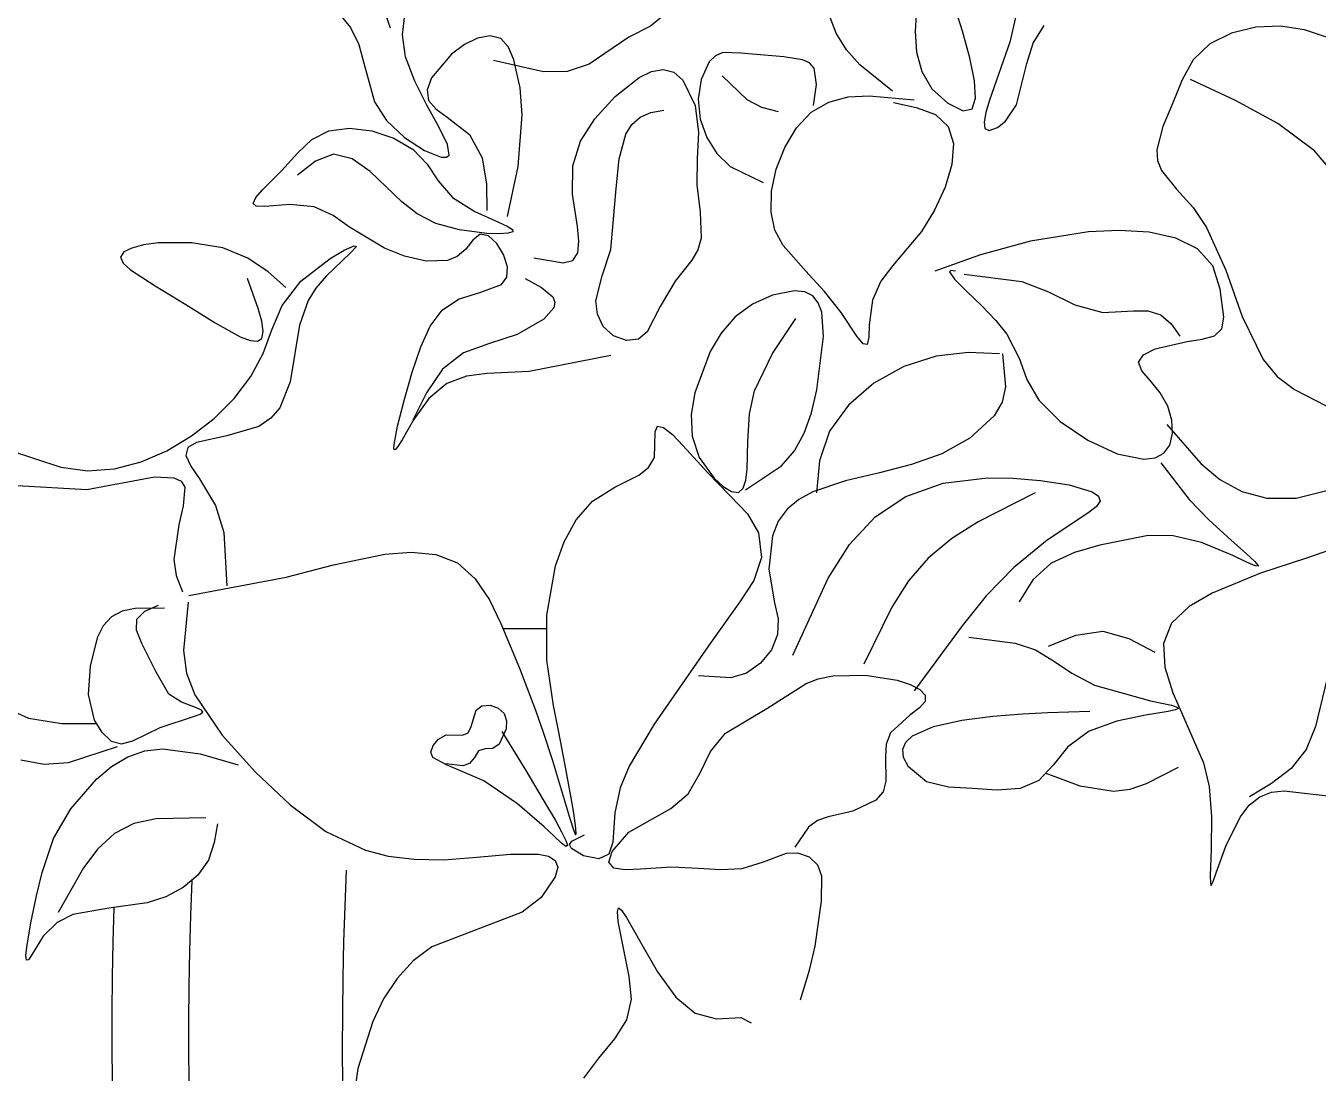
# Model space of a CAD drawing. Extents: x 1292 to 1769, y 219 to 688.
# Drawn here: x 1404.6 to 1512, y 380.3 to 467.3 of the extents above; entities that cross this region are included whole.
import ezdxf

# ---------------------------------------------------------------- set-up
doc = ezdxf.new("R2010")
doc.units = 0
doc.header["$LTSCALE"] = 0.9
doc.header["$MEASUREMENT"] = 0
doc.layers.add('3', color=3, linetype='CONTINUOUS')
doc.layers.add('4', color=4, linetype='CONTINUOUS')

msp = doc.modelspace()

# ---------------------------------------------------------------- linework, layer by layer
at = {"layer": '3'}
for p, q in [((1433.26, 471.78), (1434.89, 467.17)), ((1430.53, 468.47), (1431.59, 467.2)), ((1435.92, 466.58), (1436.1, 468.26)), ((1431.59, 467.2), (1432.29, 465.78)), ((1436.17, 464.75), (1435.92, 466.58)), ((1443.19, 466.52), (1442.15, 466.32)), ((1444.07, 466.28), (1443.19, 466.52)), ((1504.84, 466.73), (1503.04, 465.83)), ((1506.85, 467.22), (1504.84, 466.73)), ((1508.91, 467.3), (1506.85, 467.22)), ((1510.91, 467), (1508.91, 467.3)), ((1512.82, 466.37), (1510.91, 467)), ((1432.29, 465.78), (1432.7, 464.24)), ((1441.05, 465.78), (1439.98, 464.99)), ((1442.15, 466.32), (1441.05, 465.78)), ((1444.72, 465.56), (1444.07, 466.28)), ((1445.16, 464.51), (1444.72, 465.56)), ((1503.04, 465.83), (1501.66, 464.52)), ((1432.7, 464.24), (1433.59, 461.03)), ((1436.92, 462.75), (1436.17, 464.75)), ((1439.98, 464.99), (1438.31, 463.01)), ((1445.68, 462.19), (1445.16, 464.51)), ((1461.42, 464.35), (1460.74, 462.87)), ((1461.93, 464.85), (1461.42, 464.35)), ((1462.55, 465.11), (1461.93, 464.85)), ((1464.04, 465.08), (1462.55, 465.11)), ((1467.62, 464.75), (1464.04, 465.08)), ((1469.18, 464.52), (1467.62, 464.75)), ((1469.75, 464.25), (1469.18, 464.52)), ((1470.14, 463.82), (1469.75, 464.25)), ((1501.66, 464.52), (1500.74, 462.84)), ((1455.59, 463.05), (1456.62, 463.54)), ((1456.62, 463.54), (1457.59, 463.72)), ((1457.59, 463.72), (1458.48, 463.49)), ((1458.48, 463.49), (1459.23, 462.82)), ((1462.48, 463.17), (1464.55, 461.21)), ((1470.33, 462.45), (1470.14, 463.82)), ((1437.93, 460.74), (1436.92, 462.75)), ((1438.31, 463.01), (1437.96, 462.01)), ((1445.87, 459.95), (1445.68, 462.19)), ((1453.58, 461.46), (1455.59, 463.05)), ((1459.23, 462.82), (1460.25, 460.71)), ((1460.74, 462.87), (1460.5, 461.23)), ((1470.09, 460.71), (1470.33, 462.45)), ((1500.74, 462.84), (1499.96, 460.94)), ((1505.17, 461.14), (1501.42, 462.87)), ((1433.59, 461.03), (1434.57, 459.48)), ((1437.96, 462.01), (1438.08, 461.13)), ((1438.08, 461.13), (1438.7, 460.4)), ((1451.9, 459.61), (1453.58, 461.46)), ((1460.5, 461.23), (1460.67, 459.59)), ((1464.55, 461.21), (1465.77, 460.58)), ((1508.69, 459.23), (1505.17, 461.14)), ((1438.93, 458.93), (1437.93, 460.74)), ((1438.7, 460.4), (1439.62, 459.75)), ((1445.52, 455.66), (1445.87, 459.95)), ((1455.67, 459.74), (1456.56, 460.14)), ((1456.56, 460.14), (1457.65, 460.34)), ((1460.25, 460.71), (1460.53, 458.46)), ((1465.77, 460.58), (1467.14, 460.22)), ((1499.96, 460.94), (1499.13, 458.96)), ((1434.57, 459.48), (1436.06, 458.07)), ((1439.65, 457.48), (1438.93, 458.93)), ((1439.62, 459.75), (1441.49, 458.31)), ((1450.71, 457.75), (1451.9, 459.61)), ((1454.49, 458.33), (1454.98, 459.13)), ((1454.98, 459.13), (1455.67, 459.74)), ((1460.67, 459.59), (1461.2, 458.06)), ((1499.13, 458.96), (1498.63, 457.04)), ((1511.75, 456.95), (1508.69, 459.23)), ((1436.06, 458.07), (1437.73, 456.99)), ((1441.49, 458.31), (1442.52, 456.38)), ((1453.91, 456.28), (1454.49, 458.33)), ((1460.53, 458.46), (1460.4, 456.31)), ((1461.2, 458.06), (1462.04, 456.72)), ((1437.73, 456.99), (1439.12, 456.43)), ((1439.8, 456.59), (1439.65, 457.48)), ((1450.08, 455.71), (1450.71, 457.75)), ((1462.04, 456.72), (1463.15, 455.66)), ((1498.63, 457.04), (1498.68, 456.15)), ((1514.15, 454.13), (1511.75, 456.95)), ((1439.12, 456.43), (1439.57, 456.41)), ((1439.57, 456.41), (1439.8, 456.59)), ((1442.52, 456.38), (1442.88, 454.18)), ((1444.63, 451.5), (1445.52, 455.66)), ((1450.04, 453.34), (1450.08, 455.71)), ((1453.68, 453.83), (1453.91, 456.28)), ((1460.4, 456.31), (1460.37, 454.12)), ((1463.15, 455.66), (1465.91, 454.32)), ((1498.68, 456.15), (1499.01, 455.31)), ((1499.01, 455.31), (1500.26, 453.77)), ((1442.88, 454.18), (1442.91, 451.99)), ((1453.22, 448.74), (1453.68, 453.83)), ((1460.37, 454.12), (1460.67, 451.84)), ((1500.26, 453.77), (1501.65, 452.23)), ((1450.45, 450.67), (1450.04, 453.34)), ((1460.67, 451.84), (1460.74, 449.68)), ((1501.65, 452.23), (1502.76, 450.58)), ((1450.57, 449.45), (1450.45, 450.67)), ((1495.5, 450.33), (1492.94, 450.21)), ((1497.98, 450.19), (1495.5, 450.33)), ((1502.76, 450.58), (1504.37, 447.02)), ((1415.59, 449.29), (1414.38, 449.13)), ((1418.35, 449.31), (1415.59, 449.29)), ((1420.97, 448.88), (1418.35, 449.31)), ((1450.49, 448.47), (1450.57, 449.45)), ((1460.74, 449.68), (1460.47, 448.72)), ((1488.12, 449.45), (1483.97, 448.3)), ((1492.94, 450.21), (1488.12, 449.45)), ((1500.2, 449.7), (1497.98, 450.19)), ((1502.02, 448.79), (1500.2, 449.7)), ((1412.73, 448.54), (1412.46, 448.12)), ((1412.46, 448.12), (1412.67, 447.62)), ((1413.4, 448.87), (1412.73, 448.54)), ((1414.38, 449.13), (1413.4, 448.87)), ((1423.05, 448.03), (1420.97, 448.88)), ((1431.59, 448.46), (1429.6, 446.57)), ((1429.9, 447.99), (1431.07, 448.68)), ((1431.07, 448.68), (1431.88, 449.05)), ((1432.09, 448.99), (1431.59, 448.46)), ((1431.88, 449.05), (1432.09, 448.99)), ((1450.08, 447.84), (1450.49, 448.47)), ((1452.52, 446.55), (1453.22, 448.74)), ((1460.47, 448.72), (1459.96, 447.85)), ((1483.97, 448.3), (1480.16, 446.96)), ((1503.28, 447.39), (1502.02, 448.79)), ((1412.67, 447.62), (1413.28, 447.06)), ((1413.28, 447.06), (1415.35, 445.73)), ((1424.73, 446.89), (1423.05, 448.03)), ((1427.44, 446.11), (1429.9, 447.99)), ((1446.84, 448.06), (1449.26, 447.64)), ((1449.26, 447.64), (1450.08, 447.84)), ((1459.96, 447.85), (1458.57, 446.12)), ((1503.89, 445.44), (1503.28, 447.39)), ((1504.37, 447.02), (1505.73, 443.19)), ((1423.9, 443.84), (1423.02, 446.34)), ((1426.21, 445.6), (1424.73, 446.89)), ((1425.9, 444.09), (1427.44, 446.11)), ((1429.6, 446.57), (1428.7, 445.52)), ((1451.99, 444.47), (1452.52, 446.55)), ((1458.57, 446.12), (1457.34, 444)), ((1481.5, 447), (1481.39, 446.89)), ((1481.39, 446.89), (1481.8, 446.28)), ((1481.88, 446.96), (1481.5, 447)), ((1481.8, 446.28), (1482.79, 445.29)), ((1415.35, 445.73), (1417.88, 444.18)), ((1428.7, 445.52), (1428.05, 444.51)), ((1466.66, 444.95), (1465, 444.21)), ((1468.49, 445.3), (1466.66, 444.95)), ((1469.36, 445.23), (1468.49, 445.3)), ((1470.02, 444.9), (1469.36, 445.23)), ((1470.48, 444.32), (1470.02, 444.9)), ((1482.79, 445.29), (1484.05, 444.09)), ((1504.21, 443.11), (1503.89, 445.44)), ((1417.88, 444.18), (1420.33, 442.64)), ((1424.2, 442.78), (1423.9, 443.84)), ((1425.03, 442.08), (1425.9, 444.09)), ((1428.05, 444.51), (1427.34, 442.45)), ((1452.12, 443.36), (1451.99, 444.47)), ((1457.34, 444), (1456.26, 441.91)), ((1465, 444.21), (1463.58, 443.14)), ((1470.77, 443.53), (1470.48, 444.32)), ((1484.05, 444.09), (1485.25, 442.85)), ((1424.32, 441.93), (1424.2, 442.78)), ((1452.6, 442.34), (1452.12, 443.36)), ((1463.58, 443.14), (1462.41, 441.8)), ((1466.68, 440.1), (1468.61, 443.02)), ((1470.92, 441.53), (1470.77, 443.53)), ((1485.25, 442.85), (1486.16, 441.7)), ((1504.04, 442.15), (1504.21, 443.11)), ((1505.73, 443.19), (1507.47, 439.61)), ((1420.33, 442.64), (1422.42, 441.49)), ((1424.21, 441.36), (1424.32, 441.93)), ((1424.31, 440.1), (1425.03, 442.08)), ((1427.34, 442.45), (1426.58, 437.76)), ((1453.46, 441.56), (1452.6, 442.34)), ((1456.26, 441.91), (1455.53, 441.29)), ((1462.41, 441.8), (1461.48, 440.26)), ((1486.16, 441.7), (1487.18, 439.71)), ((1503.42, 441.58), (1504.04, 442.15)), ((1422.42, 441.49), (1423.23, 441.19)), ((1423.23, 441.19), (1423.84, 441.13)), ((1423.84, 441.13), (1424.21, 441.36)), ((1454.54, 441.17), (1453.46, 441.56)), ((1455.53, 441.29), (1454.54, 441.17)), ((1470.36, 437.09), (1470.92, 441.53)), ((1498.5, 440.49), (1501.15, 441.11)), ((1501.15, 441.11), (1502.41, 441.29)), ((1502.41, 441.29), (1503.42, 441.58)), ((1423.29, 438.18), (1424.31, 440.1)), ((1461.48, 440.26), (1460.21, 436.83)), ((1465.18, 437.01), (1466.68, 440.1)), ((1480.27, 439.89), (1477.6, 439.02)), ((1482.94, 440.18), (1480.27, 439.89)), ((1485.56, 440.08), (1482.94, 440.18)), ((1487.18, 439.71), (1487.82, 437.95)), ((1497.1, 439.39), (1497.53, 440)), ((1497.53, 440), (1498.5, 440.49)), ((1507.47, 439.61), (1508.64, 438.2)), ((1477.6, 439.02), (1475.1, 437.64)), ((1497.37, 438.66), (1497.1, 439.39)), ((1498.09, 437.82), (1497.37, 438.66)), ((1421.92, 436.37), (1423.29, 438.18)), ((1426.58, 437.76), (1425.7, 435.6)), ((1475.1, 437.64), (1472.98, 435.82)), ((1487.82, 437.95), (1488.82, 436.22)), ((1498.92, 436.84), (1498.09, 437.82)), ((1508.64, 438.2), (1510.08, 437.1)), ((1420.25, 434.71), (1421.92, 436.37)), ((1460.21, 436.83), (1459.9, 435.04)), ((1464.76, 435.08), (1465.18, 437.01)), ((1469.91, 435.16), (1470.36, 437.09)), ((1499.55, 435.73), (1498.92, 436.84)), ((1510.08, 437.1), (1513.63, 435.27)), ((1425.7, 435.6), (1424.97, 434.72)), ((1472.98, 435.82), (1471.41, 433.64)), ((1488.82, 436.22), (1490.6, 434.46)), ((1499.88, 434.56), (1499.55, 435.73)), ((1418.37, 433.25), (1420.25, 434.71)), ((1424.97, 434.72), (1423.97, 434.04)), ((1459.9, 435.04), (1459.98, 433.24)), ((1464.62, 432.78), (1464.76, 435.08)), ((1469.31, 433.47), (1469.91, 435.16)), ((1490.6, 434.46), (1492.89, 432.89)), ((1499.45, 434.21), (1502.29, 430.97)), ((1499.93, 433.44), (1499.88, 434.56)), ((1416.32, 432.02), (1418.37, 433.25)), ((1421.29, 433.26), (1418.79, 432.7)), ((1423.97, 434.04), (1421.29, 433.26)), ((1456.86, 431.47), (1456.92, 433.58)), ((1456.92, 433.58), (1457.11, 434.07)), ((1457.11, 434.07), (1457.61, 433.94)), ((1457.61, 433.94), (1458.35, 433.36)), ((1458.35, 433.36), (1459.25, 432.44)), ((1459.98, 433.24), (1460.58, 431.45)), ((1468.5, 432.01), (1469.31, 433.47)), ((1471.41, 433.64), (1470.58, 431.17)), ((1499.7, 432.49), (1499.93, 433.44)), ((1403.13, 432.09), (1407.5, 430.66)), ((1414.17, 431.09), (1416.32, 432.02)), ((1418.05, 432.28), (1417.88, 431.63)), ((1418.79, 432.7), (1418.05, 432.28)), ((1459.25, 432.44), (1461.29, 430.19)), ((1464.56, 430.5), (1464.62, 432.78)), ((1467.41, 430.76), (1468.5, 432.01)), ((1492.89, 432.89), (1495.33, 431.76)), ((1499.21, 431.81), (1499.7, 432.49)), ((1411.95, 430.52), (1414.17, 431.09)), ((1417.88, 431.63), (1418.3, 430.74)), ((1456.36, 430.63), (1456.86, 431.47)), ((1460.58, 431.45), (1461.81, 429.75)), ((1470.58, 431.17), (1470.33, 428.53)), ((1495.33, 431.76), (1497.56, 431.31)), ((1497.56, 431.31), (1498.48, 431.43)), ((1498.48, 431.43), (1499.21, 431.81)), ((1498.96, 431.01), (1501.32, 427.97)), ((1502.29, 430.97), (1503.88, 429.63)), ((1407.5, 430.66), (1409.72, 430.36)), ((1409.66, 428.79), (1415.28, 429.86)), ((1409.72, 430.36), (1411.95, 430.52)), ((1415.28, 429.86), (1416.89, 429.78)), ((1418.3, 430.74), (1419.03, 429.69)), ((1453.55, 429), (1455.57, 429.99)), ((1455.57, 429.99), (1456.36, 430.63)), ((1461.29, 430.19), (1463.16, 428.26)), ((1464.44, 428.78), (1467.41, 430.76)), ((1464.45, 429.57), (1464.56, 430.5)), ((1403.87, 429.14), (1409.66, 428.79)), ((1416.89, 429.78), (1417.5, 429.5)), ((1417.5, 429.5), (1417.8, 428.98)), ((1417.8, 428.98), (1417.68, 427.44)), ((1419.03, 429.69), (1420.36, 427.46)), ((1451.7, 427.83), (1453.55, 429)), ((1461.81, 429.75), (1462.56, 429.06)), ((1462.56, 429.06), (1463.27, 428.62)), ((1463.85, 428.56), (1464.23, 428.9)), ((1464.23, 428.9), (1464.45, 429.57)), ((1503.88, 429.63), (1505.69, 428.63)), ((1510.21, 428.09), (1515.69, 429.46)), ((1450.35, 426.28), (1451.7, 427.83)), ((1463.16, 428.26), (1464.6, 426.79)), ((1463.27, 428.62), (1463.85, 428.56)), ((1488.51, 428.53), (1483.76, 426.12)), ((1501.32, 427.97), (1502.97, 426.24)), ((1505.69, 428.63), (1507.77, 428.08)), ((1507.77, 428.08), (1510.21, 428.09)), ((1417.68, 427.44), (1417.3, 425.85)), ((1420.36, 427.46), (1421.04, 425.23)), ((1464.6, 426.79), (1465.51, 425.2)), ((1417.3, 425.85), (1416.9, 422.99)), ((1449.36, 424.46), (1450.35, 426.28)), ((1483.76, 426.12), (1481.58, 424.72)), ((1502.97, 426.24), (1505.09, 424.33)), ((1421.04, 425.23), (1421.3, 420.79)), ((1448.64, 422.46), (1449.36, 424.46)), ((1465.51, 425.2), (1465.77, 423.16)), ((1481.58, 424.72), (1479.63, 423.1)), ((1497.91, 424.97), (1493.89, 424.17)), ((1499.99, 424.95), (1497.91, 424.97)), ((1502.34, 424.4), (1499.99, 424.95)), ((1430.18, 422.53), (1434.44, 423.42)), ((1434.44, 423.42), (1436.63, 423.6)), ((1436.63, 423.6), (1438.68, 423.4)), ((1438.68, 423.4), (1440.49, 422.69)), ((1491.78, 423.57), (1489.85, 422.67)), ((1493.89, 424.17), (1491.78, 423.57)), ((1504.94, 423.3), (1502.34, 424.4)), ((1505.09, 424.33), (1506.07, 423.47)), ((1506.07, 423.47), (1506.78, 422.81)), ((1514.87, 424.4), (1511.07, 423.1)), ((1416.9, 422.99), (1417.09, 421.64)), ((1426.23, 421.52), (1430.18, 422.53)), ((1440.49, 422.69), (1441.95, 421.37)), ((1447.92, 418.34), (1448.64, 422.46)), ((1465.77, 423.16), (1465.13, 421.23)), ((1479.63, 423.1), (1477.98, 421.2)), ((1489.85, 422.67), (1488.32, 421.28)), ((1506.04, 422.79), (1504.94, 423.3)), ((1506.8, 422.46), (1506.04, 422.79)), ((1506.78, 422.81), (1507.07, 422.44)), ((1507.07, 422.44), (1506.8, 422.46)), ((1511.07, 423.1), (1507.24, 421.85)), ((1417.09, 421.64), (1417.62, 420.3)), ((1418.14, 419.99), (1426.23, 421.52)), ((1441.95, 421.37), (1443.13, 419.62)), ((1465.13, 421.23), (1463.96, 419.46)), ((1488.32, 421.28), (1487.18, 419.47)), ((1507.24, 421.85), (1503.24, 420.17)), ((1477.98, 421.2), (1476.6, 419.03)), ((1503.24, 420.17), (1501.32, 419.07)), ((1414.49, 418.7), (1415.62, 419.19)), ((1418.08, 419.43), (1417.69, 415.43)), ((1443.13, 419.62), (1444.08, 417.67)), ((1463.96, 419.46), (1461.55, 416.08)), ((1411.71, 418.22), (1411.02, 417.46)), ((1412.61, 418.68), (1411.71, 418.22)), ((1413.68, 418.9), (1412.61, 418.68)), ((1416.11, 418.94), (1413.68, 418.9)), ((1413.8, 417.1), (1413.81, 418.03)), ((1413.81, 418.03), (1414.49, 418.7)), ((1447.92, 414.6), (1447.92, 418.34)), ((1476.6, 419.03), (1474.26, 414.28)), ((1501.32, 419.07), (1499.86, 417.7)), ((1411.02, 417.46), (1410.53, 416.46)), ((1414.24, 416), (1413.8, 417.1)), ((1444.08, 417.67), (1445.63, 413.96)), ((1444.25, 417.24), (1447.92, 417.24)), ((1499.86, 417.7), (1499.18, 416)), ((1410.53, 416.46), (1409.95, 414.12)), ((1415.39, 413.68), (1414.24, 416)), ((1461.55, 416.08), (1456.82, 409.28)), ((1499.18, 416), (1499.3, 414.02)), ((1417.69, 415.43), (1417.95, 413.52)), ((1409.95, 414.12), (1409.78, 411.77)), ((1445.63, 413.96), (1446.97, 410.46)), ((1448.47, 410.84), (1447.92, 414.6)), ((1499.3, 414.02), (1499.95, 411.91)), ((1416.48, 411.79), (1415.39, 413.68)), ((1417.95, 413.52), (1418.64, 411.72)), ((1466.19, 410.6), (1469.48, 412.68)), ((1469.48, 412.68), (1470.48, 413.07)), ((1470.48, 413.07), (1471.68, 413.31)), ((1471.68, 413.31), (1474.41, 413.36)), ((1474.41, 413.36), (1477.05, 412.94)), ((1477.05, 412.94), (1478.12, 412.6)), ((1512.79, 413.13), (1511.83, 409.1)), ((1409.78, 411.77), (1410.28, 409.62)), ((1417.53, 411.12), (1416.48, 411.79)), ((1418.64, 411.72), (1420.92, 408.37)), ((1478.12, 412.6), (1478.92, 412.18)), ((1478.92, 412.18), (1479.37, 411.7)), ((1479.37, 411.7), (1479.38, 411.19)), ((1499.95, 411.91), (1500.87, 409.82)), ((1402.29, 410.94), (1404.81, 409.78)), ((1418.77, 410.64), (1417.53, 411.12)), ((1419.19, 410.46), (1418.77, 410.64)), ((1448.9, 408.63), (1448.47, 410.84)), ((1462.76, 408.54), (1466.19, 410.6)), ((1478.9, 410.64), (1478.1, 410.05)), ((1479.38, 411.19), (1478.9, 410.64)), ((1404.81, 409.78), (1407.57, 409.36)), ((1410.28, 409.62), (1410.88, 408.65)), ((1415.76, 409.02), (1418.6, 409.95)), ((1418.6, 409.95), (1419.08, 410.12)), ((1419.08, 410.12), (1419.31, 410.28)), ((1419.31, 410.28), (1419.19, 410.46)), ((1446.97, 410.46), (1447.64, 408.54)), ((1478.1, 410.05), (1476.49, 408.57)), ((1500.87, 409.82), (1502.5, 406.09)), ((1407.57, 409.36), (1410.46, 409.36)), ((1410.88, 408.65), (1411.69, 407.89)), ((1413.48, 407.9), (1415.76, 409.02)), ((1420.92, 408.37), (1423.68, 405.31)), ((1447.64, 408.54), (1448.34, 406.37)), ((1449.41, 406.02), (1448.9, 408.63)), ((1456.82, 409.28), (1454.76, 405.81)), ((1461.53, 407.01), (1462.76, 408.54)), ((1476.49, 408.57), (1476.13, 407.64)), ((1511.83, 409.1), (1511.05, 407.18)), ((1411.69, 407.89), (1412.55, 407.67)), ((1412.55, 407.67), (1413.48, 407.9)), ((1476.13, 407.64), (1476.06, 406.61)), ((1448.34, 406.37), (1449.84, 401.38)), ((1460.64, 405.18), (1461.53, 407.01)), ((1476.06, 406.61), (1476.11, 404.55)), ((1511.05, 407.18), (1509.81, 405.61)), ((1423.68, 405.31), (1426.56, 402.59)), ((1449.93, 403.16), (1449.41, 406.02)), ((1454.76, 405.81), (1454.02, 404)), ((1459.65, 403.49), (1460.64, 405.18)), ((1489.39, 405.22), (1492.23, 404.17)), ((1497.76, 404.35), (1500.44, 405.71)), ((1502.5, 406.09), (1502.99, 404.1)), ((1509.81, 405.61), (1508.17, 404.35)), ((1476.11, 404.55), (1475.87, 403.68)), ((1492.23, 404.17), (1495.04, 403.72)), ((1496.41, 403.9), (1497.76, 404.35)), ((1502.99, 404.1), (1503.18, 401.63)), ((1508.17, 404.35), (1506.33, 403.26)), ((1450.15, 401.89), (1449.93, 403.16)), ((1454.02, 404), (1453.57, 401.93)), ((1458.21, 402.29), (1459.65, 403.49)), ((1475.26, 402.97), (1473.36, 402.06)), ((1475.87, 403.68), (1475.26, 402.97)), ((1495.04, 403.72), (1496.41, 403.9)), ((1506.32, 402.55), (1507.19, 403.25)), ((1507.19, 403.25), (1508.17, 403.63)), ((1508.17, 403.63), (1509.21, 403.75)), ((1509.21, 403.75), (1513.58, 403.26)), ((1426.56, 402.59), (1429.53, 400.37)), ((1450.29, 400.88), (1450.15, 401.89)), ((1453.57, 401.93), (1453.4, 399.48)), ((1454.72, 400.32), (1458.21, 402.29)), ((1473.36, 402.06), (1471.31, 401.6)), ((1505.56, 401.56), (1506.32, 402.55)), ((1413.58, 401.03), (1411.96, 400.2)), ((1415.43, 401.43), (1413.58, 401.03)), ((1419.55, 401.5), (1415.43, 401.43)), ((1449.84, 401.38), (1450.12, 400.52)), ((1450.35, 400.24), (1450.29, 400.88)), ((1470.42, 401.29), (1469.67, 400.74)), ((1471.31, 401.6), (1470.42, 401.29)), ((1503.18, 401.63), (1503.15, 398.89)), ((1504.36, 399.15), (1505.56, 401.56)), ((1411.96, 400.2), (1410.58, 398.94)), ((1429.53, 400.37), (1432.82, 398.81)), ((1449.99, 399.58), (1451.04, 400.09)), ((1450.12, 400.52), (1450.3, 400.1)), ((1450.3, 400.1), (1450.35, 400.24)), ((1453.34, 398.71), (1454.72, 400.32)), ((1469.67, 400.74), (1468.53, 399.07)), ((1410.58, 398.94), (1409.38, 397.35)), ((1432.82, 398.81), (1434.72, 398.32)), ((1449.8, 399.29), (1449.99, 399.58)), ((1449.96, 398.95), (1449.8, 399.29)), ((1450.96, 398.34), (1449.96, 398.95)), ((1453.06, 397.81), (1453.34, 398.71)), ((1453.4, 399.48), (1453.07, 398.5)), ((1503.15, 398.89), (1503.07, 396.69)), ((1503.57, 396.95), (1504.36, 399.15)), ((1434.72, 398.32), (1436.87, 398.06)), ((1436.87, 398.06), (1439.33, 398.03)), ((1439.33, 398.03), (1442.1, 398.25)), ((1442.1, 398.25), (1444.89, 398.5)), ((1444.89, 398.5), (1447.21, 398.5)), ((1447.21, 398.5), (1448.06, 398.31)), ((1448.06, 398.31), (1448.61, 397.96)), ((1448.61, 397.96), (1448.81, 397.4)), ((1452.23, 398.09), (1450.96, 398.34)), ((1453.07, 398.5), (1452.23, 398.09)), ((1453.47, 397.32), (1453.06, 397.81)), ((1465.9, 397.83), (1464.12, 397.28)), ((1467.8, 398.54), (1465.9, 397.83)), ((1468.79, 398.58), (1467.8, 398.54)), ((1469.75, 398.25), (1468.79, 398.58)), ((1470.45, 397.58), (1469.75, 398.25)), ((1409.38, 397.35), (1407.27, 393.64)), ((1448.61, 396.6), (1447.43, 394.88)), ((1448.81, 397.4), (1448.61, 396.6)), ((1454.42, 397.18), (1453.47, 397.32)), ((1455.69, 397.25), (1454.42, 397.18)), ((1458.31, 397.4), (1455.69, 397.25)), ((1460.49, 397.3), (1458.31, 397.4)), ((1462.37, 397.18), (1460.49, 397.3)), ((1464.12, 397.28), (1462.37, 397.18)), ((1470.78, 396.67), (1470.45, 397.58)), ((1470.76, 394.57), (1470.78, 396.67)), ((1503.07, 396.69), (1503.08, 396.07)), ((1503.32, 396.22), (1503.57, 396.95)), ((1503.08, 396.07), (1503.16, 395.89)), ((1503.16, 395.89), (1503.32, 396.22)), ((1447.43, 394.88), (1445.85, 393.68)), ((1470.23, 390.85), (1470.76, 394.57)), ((1445.85, 393.68), (1438.36, 390.78)), ((1453.78, 393.7), (1453.87, 394.03)), ((1453.85, 392.88), (1453.78, 393.7)), ((1453.87, 394.03), (1454.13, 393.84)), ((1454.13, 393.84), (1454.54, 393.23)), ((1454.75, 388.33), (1453.85, 392.88)), ((1454.54, 393.23), (1455.69, 391.18)), ((1455.69, 391.18), (1457.12, 388.7)), ((1438.36, 390.78), (1436.79, 389.63)), ((1469.75, 388.85), (1470.23, 390.85)), ((1436.79, 389.63), (1435.45, 388.16)), ((1435.45, 388.16), (1434.34, 386.46)), ((1454.94, 386.43), (1454.75, 388.33)), ((1457.12, 388.7), (1458.64, 386.6)), ((1469, 386.39), (1469.75, 388.85)), ((1434.34, 386.46), (1433.44, 384.59)), ((1454.56, 384.73), (1454.94, 386.43)), ((1458.64, 386.6), (1460.23, 385.28)), ((1453.56, 383.13), (1454.56, 384.73)), ((1460.23, 385.28), (1462.03, 384.81)), ((1462.03, 384.81), (1464.03, 384.92)), ((1464.03, 384.92), (1464.89, 384.46)), ((1433.44, 384.59), (1432.2, 380.68)), ((1452.24, 381.54), (1453.56, 383.13)), ((1450.98, 379.87), (1452.24, 381.54)), ((1432.2, 380.68), (1431.63, 376.77))]:
    msp.add_line(p, q, dxfattribs=at)
at = {"layer": '3', "extrusion": (0, 0, -1)}
for p, q in [((1482.46, 466.9), (1480.92, 471.82)), ((1478.75, 470.49), (1478.54, 466.86)), ((1458.05, 468.55), (1456.54, 467.3)), ((1471.97, 466.72), (1471.39, 468.26)), ((1486.87, 468.04), (1486.41, 465.98)), ((1454.74, 466.41), (1451.43, 464.15)), ((1456.54, 467.3), (1454.74, 466.41)), ((1472.82, 465.34), (1471.97, 466.72)), ((1478.54, 466.86), (1478.66, 465.14)), ((1483.07, 464.67), (1482.46, 466.9)), ((1488.35, 465.91), (1489.27, 467.38)), ((1473.94, 464.11), (1472.82, 465.34)), ((1486.41, 465.98), (1484.72, 461.16)), ((1487.82, 464.21), (1488.35, 465.91)), ((1447.64, 463.52), (1443.48, 464.47)), ((1478.66, 465.14), (1479.09, 463.53)), ((1483.47, 462.77), (1483.07, 464.67)), ((1486.96, 460.77), (1487.82, 464.21)), ((1449.6, 463.54), (1447.64, 463.52)), ((1451.43, 464.15), (1449.6, 463.54)), ((1476.64, 461.91), (1473.94, 464.11)), ((1479.09, 463.53), (1479.93, 462.1)), ((1479.93, 462.1), (1481.24, 460.9)), ((1483.56, 461.32), (1483.47, 462.77)), ((1469.9, 460.15), (1471.35, 461)), ((1471.35, 461), (1472.97, 461.43)), ((1472.97, 461.43), (1474.72, 461.53)), ((1474.72, 461.53), (1478.44, 461.2)), ((1483.27, 460.44), (1483.56, 461.32)), ((1484.72, 461.16), (1484.41, 460.13)), ((1468.67, 458.85), (1469.9, 460.15)), ((1476.72, 460.96), (1478.61, 460.56)), ((1478.61, 460.56), (1480.22, 459.97)), ((1480.22, 459.97), (1481.29, 458.98)), ((1481.24, 460.9), (1482.52, 460.27)), ((1482.52, 460.27), (1483.27, 460.44)), ((1484.41, 460.13), (1484.26, 459.32)), ((1486.06, 459.41), (1486.96, 460.77)), ((1467.69, 457.23), (1468.67, 458.85)), ((1481.29, 458.98), (1481.71, 457.55)), ((1484.26, 459.32), (1484.33, 458.8)), ((1484.69, 458.64), (1485.37, 458.9)), ((1485.37, 458.9), (1486.06, 459.41)), ((1427.2, 456.77), (1428.38, 457.9)), ((1428.38, 457.9), (1429.77, 458.6)), ((1429.77, 458.6), (1431.49, 458.82)), ((1431.49, 458.82), (1433.36, 458.6)), ((1433.36, 458.6), (1435.19, 458)), ((1435.19, 458), (1436.79, 457.06)), ((1484.33, 458.8), (1484.69, 458.64)), ((1425.85, 455.3), (1427.2, 456.77)), ((1436.79, 457.06), (1437.97, 455.84)), ((1466.98, 455.43), (1467.69, 457.23)), ((1481.71, 457.55), (1481.59, 455.82)), ((1428.68, 456.08), (1427.19, 454.94)), ((1430.18, 456.66), (1428.68, 456.08)), ((1431.71, 456.28), (1430.18, 456.66)), ((1433.21, 455.23), (1431.71, 456.28)), ((1437.97, 455.84), (1438.88, 454.45)), ((1481.59, 455.82), (1481.03, 453.93)), ((1424.27, 453.72), (1425.85, 455.3)), ((1435.85, 452.72), (1433.21, 455.23)), ((1466.59, 453.6), (1466.98, 455.43)), ((1423.71, 453.06), (1424.27, 453.72)), ((1438.88, 454.45), (1440.07, 453.08)), ((1466.55, 451.86), (1466.59, 453.6)), ((1481.03, 453.93), (1480.14, 452.02)), ((1423.49, 452.57), (1423.71, 453.06)), ((1423.75, 452.34), (1423.49, 452.57)), ((1426.53, 452.48), (1424.45, 452.31)), ((1428.56, 452.29), (1426.53, 452.48)), ((1437.14, 451.71), (1435.85, 452.72)), ((1440.07, 453.08), (1441.93, 451.92)), ((1424.45, 452.31), (1423.75, 452.34)), ((1430.13, 451.57), (1428.56, 452.29)), ((1431.5, 450.6), (1430.13, 451.57)), ((1438.67, 450.91), (1437.14, 451.71)), ((1441.93, 451.92), (1443.88, 451.02)), ((1466.87, 450.36), (1466.55, 451.86)), ((1480.14, 452.02), (1479.05, 450.24)), ((1434.4, 448.85), (1431.5, 450.6)), ((1440.66, 450.37), (1438.67, 450.91)), ((1442.92, 450.09), (1440.66, 450.37)), ((1443.88, 451.02), (1444.61, 450.68)), ((1444.61, 450.68), (1445.05, 450.41)), ((1445.05, 450.41), (1445.08, 450.21)), ((1467.55, 449.09), (1466.87, 450.36)), ((1479.05, 450.24), (1476.69, 447.42)), ((1441.76, 449.52), (1441.16, 448.77)), ((1442.36, 450.01), (1441.76, 449.52)), ((1443.05, 449.89), (1442.36, 450.01)), ((1443.91, 450.06), (1442.92, 450.09)), ((1443.74, 449.26), (1443.05, 449.89)), ((1444.31, 448.33), (1443.74, 449.26)), ((1444.67, 450.1), (1443.91, 450.06)), ((1445.08, 450.21), (1444.67, 450.1)), ((1436.06, 448.2), (1434.4, 448.85)), ((1437.87, 447.77), (1436.06, 448.2)), ((1440.46, 448.17), (1439.66, 447.83)), ((1441.16, 448.77), (1440.46, 448.17)), ((1444.63, 447.32), (1444.31, 448.33)), ((1469.69, 446.68), (1467.55, 449.09)), ((1439.66, 447.83), (1437.87, 447.77)), ((1444.59, 446.45), (1444.63, 447.32)), ((1476.69, 447.42), (1475.69, 446.11)), ((1444.13, 445.85), (1444.59, 446.45)), ((1446.1, 446.34), (1447.47, 445.6)), ((1471, 445.26), (1469.69, 446.68)), ((1475.69, 446.11), (1474.98, 444.53)), ((1482.61, 446.71), (1487.4, 446.09)), ((1487.4, 446.09), (1489.63, 445.22)), ((1440.57, 444.63), (1442.41, 445.19)), ((1442.41, 445.19), (1444.13, 445.85)), ((1447.47, 445.6), (1448.4, 444.8)), ((1472.37, 443.51), (1471, 445.26)), ((1489.63, 445.22), (1491.8, 444.15)), ((1439.2, 443.7), (1440.57, 444.63)), ((1448.48, 443.91), (1447.66, 442.97)), ((1448.4, 444.8), (1448.57, 444.37)), ((1448.57, 444.37), (1448.48, 443.91)), ((1474.98, 444.53), (1474.71, 442.48)), ((1491.8, 444.15), (1494.13, 443.52)), ((1438.21, 442.38), (1439.2, 443.7)), ((1447.66, 442.97), (1445.45, 441.69)), ((1473.69, 441.54), (1472.37, 443.51)), ((1494.13, 443.52), (1496.68, 443.64)), ((1496.68, 443.64), (1497.89, 443.64)), ((1497.89, 443.64), (1498.96, 443.33)), ((1498.96, 443.33), (1499.81, 442.58)), ((1437.44, 440.66), (1438.21, 442.38)), ((1445.45, 441.69), (1443.13, 440.94)), ((1474.71, 442.48), (1474.67, 441.46)), ((1499.81, 442.58), (1500.54, 441.55)), ((1436.72, 438.54), (1437.44, 440.66)), ((1443.13, 440.94), (1440.97, 440.16)), ((1474.21, 440.91), (1473.69, 441.54)), ((1474.54, 440.85), (1474.21, 440.91)), ((1474.67, 441.46), (1474.54, 440.85)), ((1440.97, 440.16), (1439.23, 438.81)), ((1453.22, 439.95), (1446.45, 438.6)), ((1485.8, 440.08), (1486.04, 437.32)), ((1436.04, 436.2), (1436.72, 438.54)), ((1439.23, 438.81), (1437.9, 436.84)), ((1442.96, 438.43), (1441.23, 438.23)), ((1446.45, 438.6), (1442.96, 438.43)), ((1439.59, 437.62), (1438.1, 436.36)), ((1441.23, 438.23), (1439.59, 437.62)), ((1437.9, 436.84), (1436.77, 434.55)), ((1438.1, 436.36), (1436.83, 434.58)), ((1486.04, 437.32), (1485.77, 436.05)), ((1435.5, 434.06), (1436.04, 436.2)), ((1485.77, 436.05), (1485.1, 434.91)), ((1436.83, 434.58), (1435.87, 432.94)), ((1485.1, 434.91), (1483.07, 433.06)), ((1435.21, 432.55), (1435.5, 434.06)), ((1483.07, 433.06), (1480.75, 431.77)), ((1435.2, 432.16), (1435.21, 432.55)), ((1435.31, 432.1), (1435.2, 432.16)), ((1435.53, 432.38), (1435.31, 432.1)), ((1435.87, 432.94), (1435.53, 432.38)), ((1480.75, 431.77), (1478.24, 430.87)), ((1475.56, 430.19), (1472.73, 429.52)), ((1478.24, 430.87), (1475.56, 430.19)), ((1472.73, 429.52), (1470.04, 428.61)), ((1477.76, 428.23), (1480.86, 429.32)), ((1480.86, 429.32), (1484.56, 429.77)), ((1484.56, 429.77), (1486.66, 429.74)), ((1486.66, 429.74), (1488.95, 429.55)), ((1488.95, 429.55), (1491.34, 429.18)), ((1491.34, 429.18), (1493.25, 428.61)), ((1468.87, 427.98), (1467.88, 427.17)), ((1470.04, 428.61), (1468.87, 427.98)), ((1475.2, 426.52), (1477.76, 428.23)), ((1493.25, 428.61), (1493.79, 428.25)), ((1493.92, 427.83), (1493.58, 427.35)), ((1493.79, 428.25), (1493.92, 427.83)), ((1467.88, 427.17), (1467.14, 426.17)), ((1492.88, 426.82), (1489.5, 424.59)), ((1493.58, 427.35), (1492.88, 426.82)), ((1467.14, 426.17), (1466.66, 424.96)), ((1473.08, 424.23), (1475.2, 426.52)), ((1466.66, 424.96), (1466.38, 422.19)), ((1489.5, 424.59), (1486.74, 422.32)), ((1471.31, 421.44), (1473.08, 424.23)), ((1486.74, 422.32), (1484.45, 419.96)), ((1466.38, 422.19), (1466.85, 419.37)), ((1468.37, 415.02), (1471.31, 421.44)), ((1466.85, 419.37), (1467.13, 418.05)), ((1484.45, 419.96), (1482.44, 417.48)), ((1467.13, 418.05), (1467.1, 416.75)), ((1482.44, 417.48), (1478.44, 412.07)), ((1491.89, 416.68), (1494.13, 417.01)), ((1494.13, 417.01), (1496.31, 416.42)), ((1467.1, 416.75), (1466.58, 415.47)), ((1483, 416.52), (1486.86, 416.04)), ((1486.86, 416.04), (1488.55, 415.47)), ((1489.63, 415.78), (1491.89, 416.68)), ((1496.31, 416.42), (1498.47, 415.29)), ((1466.58, 415.47), (1465.68, 414.36)), ((1488.55, 415.47), (1490.04, 414.57)), ((1465.68, 414.36), (1464.51, 413.54)), ((1490.04, 414.57), (1491.57, 413.52)), ((1463.22, 413.14), (1460.51, 413.3)), ((1464.51, 413.54), (1463.22, 413.14)), ((1491.57, 413.52), (1493.44, 412.54)), ((1493.44, 412.54), (1498.09, 411.24)), ((1442.03, 410.45), (1442.51, 410.83)), ((1442.51, 410.83), (1443.19, 410.87)), ((1443.19, 410.87), (1443.87, 410.63)), ((1443.87, 410.63), (1444.35, 410.18)), ((1498.09, 411.24), (1499.84, 410.86)), ((1499.84, 410.86), (1500.31, 410.71)), ((1500.43, 410.59), (1500.16, 410.48)), ((1500.31, 410.71), (1500.43, 410.59)), ((1441.61, 409.1), (1442.03, 410.45)), ((1444.35, 410.18), (1444.56, 409.58)), ((1444.56, 409.58), (1444.54, 408.91)), ((1480.06, 409.1), (1482.41, 409.62)), ((1482.41, 409.62), (1485, 409.95)), ((1485, 409.95), (1487.46, 410.15)), ((1487.46, 410.15), (1489.56, 410.27)), ((1489.56, 410.27), (1493.07, 410.38)), ((1495.31, 409.54), (1492.99, 408.7)), ((1497.69, 410.05), (1495.31, 409.54)), ((1499.57, 410.36), (1497.69, 410.05)), ((1500.16, 410.48), (1499.57, 410.36)), ((1438.9, 408.04), (1439.54, 408.4)), ((1439.54, 408.4), (1440.9, 408.39)), ((1440.9, 408.39), (1441.36, 408.56)), ((1441.36, 408.56), (1441.61, 409.1)), ((1444.54, 408.91), (1443.95, 407.63)), ((1444.17, 408.69), (1446.15, 405.44)), ((1478.31, 408.32), (1480.06, 409.1)), ((1492.99, 408.7), (1491.22, 407.42)), ((1412.18, 407.4), (1408.11, 406.08)), ((1438.27, 406.96), (1438.45, 407.51)), ((1438.45, 407.51), (1438.9, 408.04)), ((1443.43, 407.26), (1442.79, 407.24)), ((1443.95, 407.63), (1443.43, 407.26)), ((1477.5, 407.22), (1477.76, 407.81)), ((1477.76, 407.81), (1478.31, 408.32)), ((1491.22, 407.42), (1490, 405.89)), ((1406.12, 405.93), (1404.18, 406.29)), ((1411.71, 405.77), (1413.06, 406.57)), ((1413.06, 406.57), (1414.49, 407.07)), ((1414.49, 407.07), (1415.98, 407.24)), ((1415.98, 407.24), (1419.07, 406.84)), ((1419.07, 406.84), (1422.25, 405.92)), ((1438.44, 406.53), (1438.27, 406.96)), ((1439.56, 405.92), (1438.44, 406.53)), ((1441.89, 406.51), (1441.49, 406.03)), ((1442.24, 407.08), (1441.89, 406.51)), ((1442.79, 407.24), (1442.24, 407.08)), ((1477.57, 406.53), (1477.5, 407.22)), ((1477.99, 405.76), (1477.57, 406.53)), ((1408.11, 406.08), (1406.12, 405.93)), ((1410.45, 404.73), (1411.71, 405.77)), ((1440.92, 405.84), (1439.5, 405.99)), ((1442.68, 404.57), (1439.56, 405.92)), ((1441.49, 406.03), (1440.92, 405.84)), ((1446.15, 405.44), (1447.89, 402.54)), ((1479.48, 404.5), (1477.99, 405.76)), ((1490, 405.89), (1488.82, 404.6)), ((1408.33, 402.27), (1410.45, 404.73)), ((1445.46, 402.67), (1442.68, 404.57)), ((1481.3, 404.07), (1479.48, 404.5)), ((1483.3, 403.94), (1481.3, 404.07)), ((1488.82, 404.6), (1487.26, 403.94)), ((1485.35, 403.81), (1483.3, 403.94)), ((1487.26, 403.94), (1485.35, 403.81)), ((1406.89, 399.79), (1408.33, 402.27)), ((1447.68, 400.76), (1445.46, 402.67)), ((1447.89, 402.54), (1448.59, 401.33)), ((1420.53, 401.01), (1420.26, 399.45)), ((1448.59, 401.33), (1449.13, 400.34)), ((1405.94, 396.96), (1406.89, 399.79)), ((1448.51, 399.98), (1447.68, 400.76)), ((1449.12, 399.41), (1448.51, 399.98)), ((1449.13, 400.34), (1449.48, 399.62)), ((1420.26, 399.45), (1419.77, 398)), ((1449.5, 399.13), (1449.12, 399.41)), ((1449.48, 399.62), (1449.62, 399.2)), ((1449.62, 399.2), (1449.5, 399.13)), ((1419.77, 398), (1418.88, 396.74)), ((1405.48, 395.03), (1405.94, 396.96)), ((1418.88, 396.74), (1417.67, 395.71)), ((1417.67, 395.71), (1416.23, 394.94)), ((1405, 392.77), (1405.48, 395.03)), ((1414.68, 394.44), (1411.49, 394.01)), ((1416.23, 394.94), (1414.68, 394.44)), ((1408.5, 393.46), (1407.19, 392.81)), ((1411.49, 394.01), (1408.5, 393.46)), ((1404.66, 390.76), (1405, 392.77)), ((1407.19, 392.81), (1406.04, 391.68)), ((1406.04, 391.68), (1405.12, 390.17)), ((1404.6, 390.06), (1404.66, 390.76)), ((1404.64, 389.68), (1404.6, 390.06)), ((1405.12, 390.17), (1404.81, 389.71)), ((1404.81, 389.71), (1404.64, 389.68))]:
    msp.add_line(p, q, dxfattribs=at)
at = {"layer": '3'}
for radius, start, end in [(284.71, 177.2514, 215.2554), (297.49, 177.5293, 213.5336)]:
    msp.add_arc((1715.61, 383.5), radius, start, end, dxfattribs=at)
at = {"layer": '4'}
msp.add_arc((1715.61, 383.5), 303.88, 178.0079, 212.7388, dxfattribs=at)

doc.saveas('drawing.dxf')
